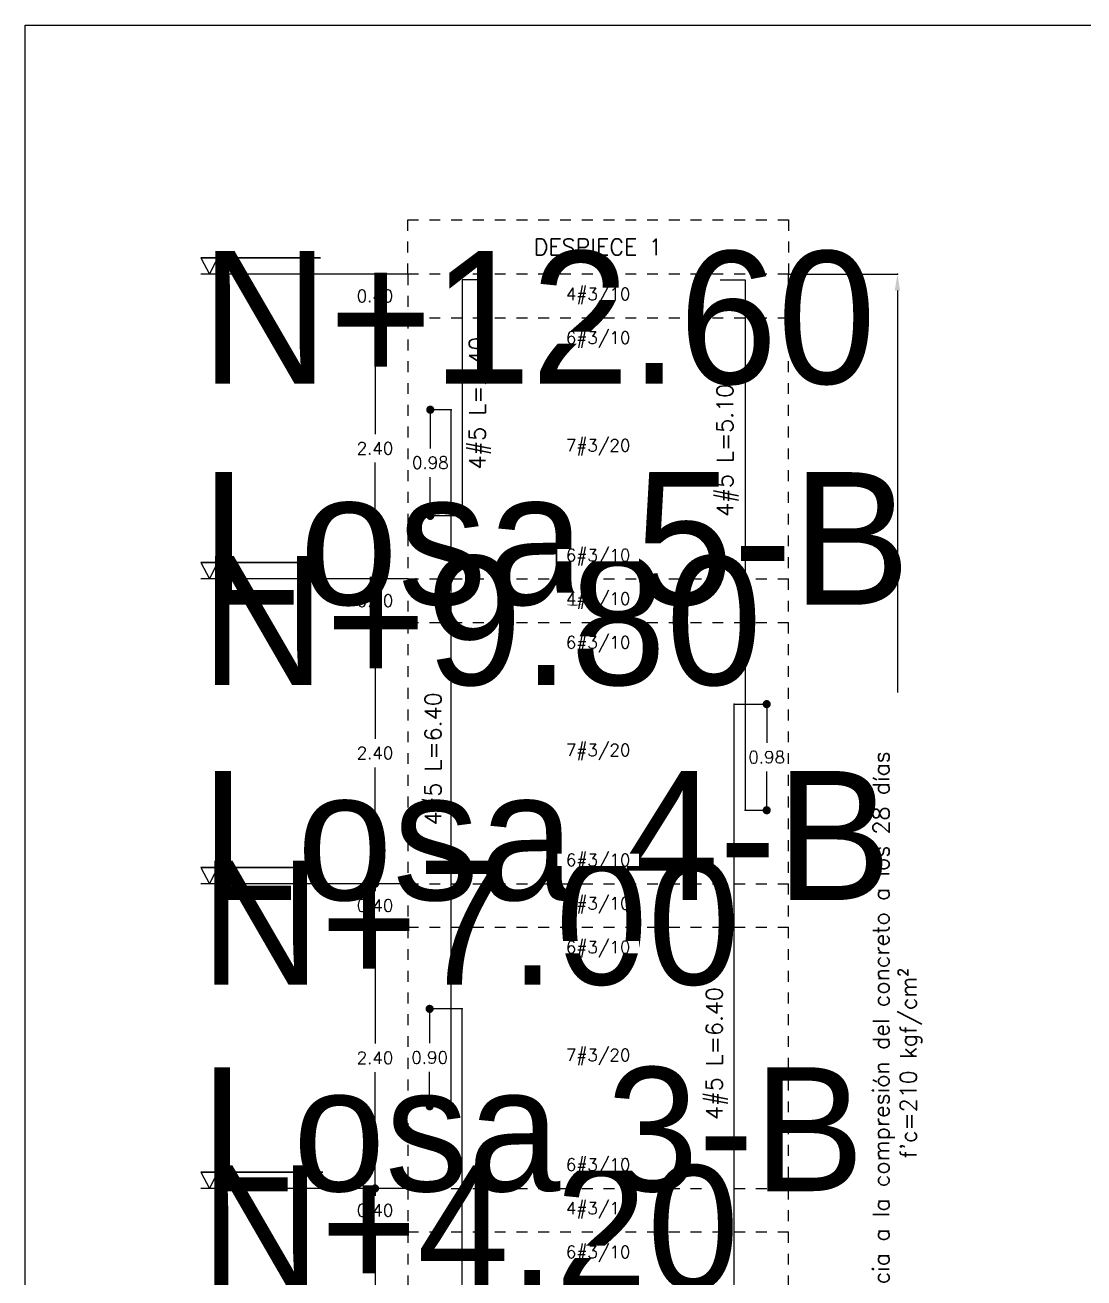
# Model space of a CAD drawing. Header units: millimetres. Extents: x 34 to 103.9, y 11.5 to 37.7.
# Drawn here: x 33.99 to 43.71, y 24.7 to 36.21 of the extents above; entities that cross this region are included whole.
import ezdxf
from ezdxf.enums import TextEntityAlignment as Align

# ---------------------------------------------------------------- set-up
doc = ezdxf.new("R2018")
doc.units = ezdxf.units.MM
doc.header["$LTSCALE"] = 0.01
doc.linetypes.add('DASHED2', pattern=[0.375, 0.25, -0.125])
doc.layers.add('def', color=7, linetype='Continuous', plot=False)
for name, color, linetype in [('FC_BORDE COLUMNA', 6, 'DASHED2'), ('FC_CAJON COLUMNAS', 4, 'Continuous'), ('FC_COTAS', 1, 'Continuous'), ('FC_PROYECCION', 6, 'DASHED2'), ('FC_R-100', 12, 'Continuous'), ('FC_R-60', 11, 'Continuous'), ('FC_R-80', 11, 'Continuous'), ('FC_REFUERZO', 5, 'Continuous')]:
    doc.layers.add(name, color=color, linetype=linetype)
doc.styles.add('FC_TEXT', font='romans.shx', dxfattribs={"height": 0.002})
doc.styles.add('FC_TEXT1', font='romans.shx')
doc.styles.get("Standard").update_dxf_attribs({"font": 'romans.shx'})
doc.dimstyles.new('FC_COTAS', dxfattribs={"dimtxt": 0.0015, "dimasz": 0.001, "dimexe": 0, "dimexo": 0, "dimgap": 0.001, "dimtad": 1, "dimtih": 1, "dimtoh": 1, "dimzin": 0, "dimdsep": 46, "dimtxsty": 'FC_TEXT1', "dimblk": 'DOT', "dimcen": 0.09, "dimclrd": 256, "dimclre": 256, "dimclrt": 256, "dimadec": 0, "dimazin": 0, "dimtfac": 1, "dimtix": 1, "dimtmove": 2, "dimatfit": 3, "dimfxl": 1.002, "dimtolj": 1, "dimtzin": 0, "dimlwd": -1, "dimarcsym": 0})

# ---------------------------------------------------------------- blocks, each defined once
blk = doc.blocks.new('_Dot')
at = {"color": 0, "linetype": 'ByBlock', "lineweight": -2}
blk.add_line((-0.5, 0), (-1, 0), dxfattribs=at)
at = {"color": 0, "linetype": 'ByBlock', "const_width": 0.5}
blk.add_lwpolyline([(-0.25, 0, 1), (0.25, 0, 1)], format="xyb", close=True, dxfattribs=at)
blk = doc.blocks.new('*D38')
at = {"layer": 'def', "color": 0, "ltscale": 0.6, "transparency": 16777216}
for p in [(37.201, 25.12), (37.501, 25.12), (37.501, 22.72)]:
    blk.add_point(p, dxfattribs=at)
at = {"layer": 'FC_COTAS', "lineweight": -2, "ltscale": 0.6, "transparency": 16777216}
for p, q in [((37.501, 25.12), (37.201, 25.12)), ((37.501, 22.72), (37.201, 22.72))]:
    blk.add_line(p, q, dxfattribs=at)
at = {"layer": 'FC_COTAS', "ltscale": 0.6, "transparency": 16777216}
for p, q in [((37.201, 25.045), (37.201, 24.051)), ((37.201, 22.795), (37.201, 23.789))]:
    blk.add_line(p, q, dxfattribs=at)
at = {"layer": 'FC_COTAS', "ltscale": 0.6, "transparency": 16777216, "xscale": 0.075, "yscale": 0.075, "zscale": 0.075}
for p, rotation in [((37.201, 25.12), 90), ((37.201, 22.72), 270)]:
    blk.add_blockref('_Dot', p, dxfattribs=dict(at, rotation=rotation))
at = {"layer": 'FC_COTAS', "ltscale": 0.6, "transparency": 16777216, "insert": (37.201, 23.92), "char_height": 0.1125, "attachment_point": 5, "style": 'FC_TEXT1'}
blk.add_mtext('\\A1;2.40', dxfattribs=at)
blk = doc.blocks.new('*D39')
at = {"layer": 'def', "color": 0, "ltscale": 0.6, "transparency": 16777216}
for p in [(37.201, 33.92), (37.501, 33.92), (37.501, 33.52)]:
    blk.add_point(p, dxfattribs=at)
at = {"layer": 'FC_COTAS', "lineweight": -2, "ltscale": 0.6, "transparency": 16777216}
for p, q in [((37.501, 33.92), (37.201, 33.92)), ((37.501, 33.52), (37.201, 33.52))]:
    blk.add_line(p, q, dxfattribs=at)
at = {"layer": 'FC_COTAS', "ltscale": 0.6, "transparency": 16777216}
for p, q in [((37.201, 33.92), (37.201, 33.851)), ((37.201, 33.52), (37.201, 33.589))]:
    blk.add_line(p, q, dxfattribs=at)
at = {"layer": 'FC_COTAS', "ltscale": 0.6, "transparency": 16777216, "insert": (37.201, 33.72), "char_height": 0.1125, "attachment_point": 5, "style": 'FC_TEXT1'}
blk.add_mtext('\\A1;0.40', dxfattribs=at)
blk = doc.blocks.new('*D221')
at = {"layer": 'def', "color": 0, "ltscale": 0.6, "transparency": 16777216}
for p in [(41.001, 33.92), (42.001, 33.92), (41.001, 19.42)]:
    blk.add_point(p, dxfattribs=at)
at = {"layer": 'FC_COTAS', "lineweight": -2, "ltscale": 0.6, "transparency": 16777216}
for p, q in [((41.001, 33.92), (42.001, 33.92)), ((41.001, 19.42), (42.001, 19.42))]:
    blk.add_line(p, q, dxfattribs=at)
at = {"layer": 'FC_COTAS', "ltscale": 0.6, "transparency": 16777216}
for p, q in [((42.001, 33.77), (42.001, 30.077)), ((42.001, 19.57), (42.001, 23.263))]:
    blk.add_line(p, q, dxfattribs=at)
for points in [[(41.976, 33.77), (42.026, 33.77), (42.001, 33.92)], [(41.976, 19.57), (42.026, 19.57), (42.001, 19.42)]]:
    blk.add_solid(points, dxfattribs=at)
at = {"layer": 'FC_COTAS', "ltscale": 0.6, "transparency": 16777216, "insert": (42.001, 26.67), "char_height": 0.1125, "attachment_point": 5, "rotation": 90, "style": 'FC_TEXT1'}
blk.add_mtext("\\A1;{\\H1.33333x;\\C11;Resistencia a la compresión del concreto a los 28 días\\Pf'c=210 kgf/cm²\\C256; }", dxfattribs=at)
blk = doc.blocks.new('*U27')
at = {"ltscale": 0.9, "const_width": 0.0002}
blk.add_lwpolyline([(-0.01064, 0.002), (-0.02533, 0.002)], dxfattribs=at)
at = {"ltscale": 0.9}
blk.add_lwpolyline([(-0.02429, 0), (-0.02325, 0.002), (-0.02533, 0.002)], close=True, dxfattribs=at)
blk.add_lwpolyline([(0, 0), (-0.02533, 0)], dxfattribs=at)
at = {"layer": 'FC_R-80', "lineweight": 25, "flags": 104}
blk.add_attdef('N+00.00', text='', height=0.002, dxfattribs=at).set_placement((-0.02533, 0.00282), align=Align.BOTTOM_LEFT)
blk = doc.blocks.new('*D49')
at = {"layer": 'def', "color": 0, "ltscale": 1.5, "transparency": 16777216}
for p in [(37.201, 25.52), (37.501, 25.52), (37.501, 25.12)]:
    blk.add_point(p, dxfattribs=at)
at = {"layer": 'FC_COTAS', "lineweight": -2, "ltscale": 1.5, "transparency": 16777216}
for p, q in [((37.501, 25.52), (37.201, 25.52)), ((37.501, 25.12), (37.201, 25.12))]:
    blk.add_line(p, q, dxfattribs=at)
at = {"layer": 'FC_COTAS', "ltscale": 1.5, "transparency": 16777216}
for p, q in [((37.201, 25.52), (37.201, 25.451)), ((37.201, 25.12), (37.201, 25.189))]:
    blk.add_line(p, q, dxfattribs=at)
at = {"layer": 'FC_COTAS', "ltscale": 1.5, "transparency": 16777216, "insert": (37.201, 25.32), "char_height": 0.1125, "attachment_point": 5, "style": 'FC_TEXT1'}
blk.add_mtext('\\A1;0.40', dxfattribs=at)
blk = doc.blocks.new('*D50')
at = {"layer": 'def', "color": 0, "ltscale": 1.5, "transparency": 16777216}
for p in [(37.201, 27.92), (37.501, 27.92), (37.501, 25.52)]:
    blk.add_point(p, dxfattribs=at)
at = {"layer": 'FC_COTAS', "lineweight": -2, "ltscale": 1.5, "transparency": 16777216}
for p, q in [((37.501, 27.92), (37.201, 27.92)), ((37.501, 25.52), (37.201, 25.52))]:
    blk.add_line(p, q, dxfattribs=at)
at = {"layer": 'FC_COTAS', "ltscale": 1.5, "transparency": 16777216}
for p, q in [((37.201, 27.845), (37.201, 26.851)), ((37.201, 25.595), (37.201, 26.589))]:
    blk.add_line(p, q, dxfattribs=at)
at = {"layer": 'FC_COTAS', "ltscale": 1.5, "transparency": 16777216, "xscale": 0.075, "yscale": 0.075, "zscale": 0.075}
for p, rotation in [((37.201, 27.92), 90), ((37.201, 25.52), 270)]:
    blk.add_blockref('_Dot', p, dxfattribs=dict(at, rotation=rotation))
at = {"layer": 'FC_COTAS', "ltscale": 1.5, "transparency": 16777216, "insert": (37.201, 26.72), "char_height": 0.1125, "attachment_point": 5, "style": 'FC_TEXT1'}
blk.add_mtext('\\A1;2.40', dxfattribs=at)
blk = doc.blocks.new('*D42')
at = {"layer": 'def', "color": 0, "ltscale": 1.5, "transparency": 16777216}
for p in [(37.201, 28.32), (37.501, 28.32), (37.501, 27.92)]:
    blk.add_point(p, dxfattribs=at)
at = {"layer": 'FC_COTAS', "lineweight": -2, "ltscale": 1.5, "transparency": 16777216}
for p, q in [((37.501, 28.32), (37.201, 28.32)), ((37.501, 27.92), (37.201, 27.92))]:
    blk.add_line(p, q, dxfattribs=at)
at = {"layer": 'FC_COTAS', "ltscale": 1.5, "transparency": 16777216}
for p, q in [((37.201, 28.32), (37.201, 28.251)), ((37.201, 27.92), (37.201, 27.989))]:
    blk.add_line(p, q, dxfattribs=at)
at = {"layer": 'FC_COTAS', "ltscale": 1.5, "transparency": 16777216, "insert": (37.201, 28.12), "char_height": 0.1125, "attachment_point": 5, "style": 'FC_TEXT1'}
blk.add_mtext('\\A1;0.40', dxfattribs=at)
blk = doc.blocks.new('*D43')
at = {"layer": 'def', "color": 0, "ltscale": 1.5, "transparency": 16777216}
for p in [(37.201, 30.72), (37.501, 30.72), (37.501, 28.32)]:
    blk.add_point(p, dxfattribs=at)
at = {"layer": 'FC_COTAS', "lineweight": -2, "ltscale": 1.5, "transparency": 16777216}
for p, q in [((37.501, 30.72), (37.201, 30.72)), ((37.501, 28.32), (37.201, 28.32))]:
    blk.add_line(p, q, dxfattribs=at)
at = {"layer": 'FC_COTAS', "ltscale": 1.5, "transparency": 16777216}
for p, q in [((37.201, 30.645), (37.201, 29.651)), ((37.201, 28.395), (37.201, 29.389))]:
    blk.add_line(p, q, dxfattribs=at)
at = {"layer": 'FC_COTAS', "ltscale": 1.5, "transparency": 16777216, "xscale": 0.075, "yscale": 0.075, "zscale": 0.075}
for p, rotation in [((37.201, 30.72), 90), ((37.201, 28.32), 270)]:
    blk.add_blockref('_Dot', p, dxfattribs=dict(at, rotation=rotation))
at = {"layer": 'FC_COTAS', "ltscale": 1.5, "transparency": 16777216, "insert": (37.201, 29.52), "char_height": 0.1125, "attachment_point": 5, "style": 'FC_TEXT1'}
blk.add_mtext('\\A1;2.40', dxfattribs=at)
blk = doc.blocks.new('*D44')
at = {"layer": 'def', "color": 0, "ltscale": 1.5, "transparency": 16777216}
for p in [(37.201, 31.12), (37.501, 31.12), (37.501, 30.72)]:
    blk.add_point(p, dxfattribs=at)
at = {"layer": 'FC_COTAS', "lineweight": -2, "ltscale": 1.5, "transparency": 16777216}
for p, q in [((37.501, 31.12), (37.201, 31.12)), ((37.501, 30.72), (37.201, 30.72))]:
    blk.add_line(p, q, dxfattribs=at)
at = {"layer": 'FC_COTAS', "ltscale": 1.5, "transparency": 16777216}
for p, q in [((37.201, 31.12), (37.201, 31.051)), ((37.201, 30.72), (37.201, 30.789))]:
    blk.add_line(p, q, dxfattribs=at)
at = {"layer": 'FC_COTAS', "ltscale": 1.5, "transparency": 16777216, "insert": (37.201, 30.92), "char_height": 0.1125, "attachment_point": 5, "style": 'FC_TEXT1'}
blk.add_mtext('\\A1;0.40', dxfattribs=at)
blk = doc.blocks.new('*D45')
at = {"layer": 'def', "color": 0, "ltscale": 1.5, "transparency": 16777216}
for p in [(37.201, 33.52), (37.501, 33.52), (37.501, 31.12)]:
    blk.add_point(p, dxfattribs=at)
at = {"layer": 'FC_COTAS', "lineweight": -2, "ltscale": 1.5, "transparency": 16777216}
for p, q in [((37.501, 33.52), (37.201, 33.52)), ((37.501, 31.12), (37.201, 31.12))]:
    blk.add_line(p, q, dxfattribs=at)
at = {"layer": 'FC_COTAS', "ltscale": 1.5, "transparency": 16777216}
for p, q in [((37.201, 33.445), (37.201, 32.451)), ((37.201, 31.195), (37.201, 32.189))]:
    blk.add_line(p, q, dxfattribs=at)
at = {"layer": 'FC_COTAS', "ltscale": 1.5, "transparency": 16777216, "xscale": 0.075, "yscale": 0.075, "zscale": 0.075}
for p, rotation in [((37.201, 33.52), 90), ((37.201, 31.12), 270)]:
    blk.add_blockref('_Dot', p, dxfattribs=dict(at, rotation=rotation))
at = {"layer": 'FC_COTAS', "ltscale": 1.5, "transparency": 16777216, "insert": (37.201, 32.32), "char_height": 0.1125, "attachment_point": 5, "style": 'FC_TEXT1'}
blk.add_mtext('\\A1;2.40', dxfattribs=at)
blk = doc.blocks.new('*U26')
at = {"ltscale": 0.9, "const_width": 0.0002}
blk.add_lwpolyline([(-0.01049, 0.002), (-0.02533, 0.002)], dxfattribs=at)
at = {"ltscale": 0.9}
blk.add_lwpolyline([(-0.02429, 0), (-0.02325, 0.002), (-0.02533, 0.002)], close=True, dxfattribs=at)
blk.add_lwpolyline([(0, 0), (-0.02533, 0)], dxfattribs=at)
at = {"layer": 'FC_R-80', "lineweight": 25, "flags": 104}
blk.add_attdef('N+00.00', text='', height=0.002, dxfattribs=at).set_placement((-0.02533, 0.00282), align=Align.BOTTOM_LEFT)
blk = doc.blocks.new('*U25')
at = {"ltscale": 0.9, "const_width": 0.0002}
blk.add_lwpolyline([(-0.01058, 0.002), (-0.02533, 0.002)], dxfattribs=at)
at = {"ltscale": 0.9}
blk.add_lwpolyline([(-0.02429, 0), (-0.02325, 0.002), (-0.02533, 0.002)], close=True, dxfattribs=at)
blk.add_lwpolyline([(0, 0), (-0.02533, 0)], dxfattribs=at)
at = {"layer": 'FC_R-80', "lineweight": 25, "flags": 104}
blk.add_attdef('N+00.00', text='', height=0.002, dxfattribs=at).set_placement((-0.02533, 0.00282), align=Align.BOTTOM_LEFT)
blk = doc.blocks.new('*U24')
at = {"ltscale": 0.9, "const_width": 0.0002}
blk.add_lwpolyline([(-0.01037, 0.002), (-0.02533, 0.002)], dxfattribs=at)
at = {"ltscale": 0.9}
blk.add_lwpolyline([(-0.02429, 0), (-0.02325, 0.002), (-0.02533, 0.002)], close=True, dxfattribs=at)
blk.add_lwpolyline([(0, 0), (-0.02533, 0)], dxfattribs=at)
at = {"layer": 'FC_R-80', "lineweight": 25, "flags": 104}
blk.add_attdef('N+00.00', text='', height=0.002, dxfattribs=at).set_placement((-0.02533, 0.00282), align=Align.BOTTOM_LEFT)
blk = doc.blocks.new('*D46')
at = {"layer": 'def', "color": 0, "ltscale": 0.6, "transparency": 16777216}
for p in [(38.001, 27.17), (37.703, 26.275), (37.901, 26.275)]:
    blk.add_point(p, dxfattribs=at)
at = {"layer": 'FC_COTAS', "lineweight": -2, "ltscale": 0.6, "transparency": 16777216}
for p, q in [((38.001, 27.17), (37.703, 27.17)), ((37.901, 26.275), (37.703, 26.275))]:
    blk.add_line(p, q, dxfattribs=at)
at = {"layer": 'FC_COTAS', "ltscale": 0.6, "transparency": 16777216}
for p, q in [((37.703, 27.095), (37.703, 26.854)), ((37.703, 26.35), (37.703, 26.591))]:
    blk.add_line(p, q, dxfattribs=at)
at = {"layer": 'FC_COTAS', "ltscale": 0.6, "transparency": 16777216, "xscale": 0.075, "yscale": 0.075, "zscale": 0.075}
for p, rotation in [((37.703, 27.17), 90), ((37.703, 26.275), 270)]:
    blk.add_blockref('_Dot', p, dxfattribs=dict(at, rotation=rotation))
at = {"layer": 'FC_COTAS', "ltscale": 0.6, "transparency": 16777216, "insert": (37.703, 26.723), "char_height": 0.1125, "attachment_point": 5, "style": 'FC_TEXT1'}
blk.add_mtext('\\A1;0.90', dxfattribs=at)
blk = doc.blocks.new('*D47')
at = {"layer": 'def', "color": 0, "ltscale": 0.6, "transparency": 16777216}
for p in [(37.901, 32.675), (37.709, 31.7), (38.001, 31.7)]:
    blk.add_point(p, dxfattribs=at)
at = {"layer": 'FC_COTAS', "lineweight": -2, "ltscale": 0.6, "transparency": 16777216}
for p, q in [((37.901, 32.675), (37.709, 32.675)), ((38.001, 31.7), (37.709, 31.7))]:
    blk.add_line(p, q, dxfattribs=at)
at = {"layer": 'FC_COTAS', "ltscale": 0.6, "transparency": 16777216}
for p, q in [((37.709, 32.6), (37.709, 32.319)), ((37.709, 31.775), (37.709, 32.056))]:
    blk.add_line(p, q, dxfattribs=at)
at = {"layer": 'FC_COTAS', "ltscale": 0.6, "transparency": 16777216, "xscale": 0.075, "yscale": 0.075, "zscale": 0.075}
for p, rotation in [((37.709, 32.675), 90), ((37.709, 31.7), 270)]:
    blk.add_blockref('_Dot', p, dxfattribs=dict(at, rotation=rotation))
at = {"layer": 'FC_COTAS', "ltscale": 0.6, "transparency": 16777216, "insert": (37.709, 32.188), "char_height": 0.1125, "attachment_point": 5, "style": 'FC_TEXT1'}
blk.add_mtext('\\A1;0.98', dxfattribs=at)
blk = doc.blocks.new('*D53')
at = {"layer": 'def', "color": 0, "ltscale": 0.6, "transparency": 16777216}
for p in [(40.501, 29.97), (40.601, 28.995), (40.8, 28.995)]:
    blk.add_point(p, dxfattribs=at)
at = {"layer": 'FC_COTAS', "lineweight": -2, "ltscale": 0.6, "transparency": 16777216}
for p, q in [((40.501, 29.97), (40.8, 29.97)), ((40.601, 28.995), (40.8, 28.995))]:
    blk.add_line(p, q, dxfattribs=at)
at = {"layer": 'FC_COTAS', "ltscale": 0.6, "transparency": 16777216}
for p, q in [((40.8, 29.895), (40.8, 29.614)), ((40.8, 29.07), (40.8, 29.351))]:
    blk.add_line(p, q, dxfattribs=at)
at = {"layer": 'FC_COTAS', "ltscale": 0.6, "transparency": 16777216, "xscale": 0.075, "yscale": 0.075, "zscale": 0.075}
for p, rotation in [((40.8, 29.97), 90), ((40.8, 28.995), 270)]:
    blk.add_blockref('_Dot', p, dxfattribs=dict(at, rotation=rotation))
at = {"layer": 'FC_COTAS', "ltscale": 0.6, "transparency": 16777216, "insert": (40.8, 29.483), "char_height": 0.1125, "attachment_point": 5, "style": 'FC_TEXT1'}
blk.add_mtext('\\A1;0.98', dxfattribs=at)

msp = doc.modelspace()

# ---------------------------------------------------------------- linework, layer by layer
at = {"layer": 'FC_BORDE COLUMNA', "ltscale": 0.6}
msp.add_lwpolyline([(37.501, 19.42), (41.001, 19.42), (41.001, 33.92), (37.501, 33.92)], close=True, dxfattribs=at)
at = {"layer": 'FC_PROYECCION', "ltscale": 0.6}
msp.add_lwpolyline([(37.501, 33.92), (37.501, 34.42), (41.001, 34.42), (41.001, 33.92)], close=True, dxfattribs=at)
for points in [[(37.501, 33.52), (41.001, 33.52)], [(37.501, 31.12), (41.001, 31.12)], [(37.501, 30.72), (41.001, 30.72)], [(37.501, 28.32), (41.001, 28.32)], [(37.501, 27.92), (41.001, 27.92)], [(37.501, 25.52), (41.001, 25.52)], [(37.501, 25.12), (41.001, 25.12)]]:
    msp.add_lwpolyline(points, dxfattribs=at)
at = {"layer": 'FC_REFUERZO', "ltscale": 0.6}
for points in [[(38.231, 33.87), (38.001, 33.87), (38.001, 31.695)], [(40.371, 33.87), (40.601, 33.87), (40.601, 28.995)], [(37.901, 26.275), (37.901, 32.675), (37.901, 32.675)], [(40.501, 23.57), (40.501, 29.97), (40.501, 29.97)], [(38.001, 20.77), (38.001, 27.17), (38.001, 27.17)]]:
    msp.add_lwpolyline(points, dxfattribs=at)

# ---------------------------------------------------------------- block references
at = {"layer": 'FC_COTAS'}
ref = msp.add_blockref('*U27', (37.501, 33.92), dxfattribs=dict(at, xscale=75, yscale=75, zscale=75))
lines = msp.add_mtext('N+12.60\\PLosa 5-B', dxfattribs={"layer": 'FC_R-80', "lineweight": 25, "insert": (35.601, 34.132), "char_height": 1.218, "attachment_point": 1})
ref.add_attrib('N+00.00', '', (35.601, 34.132), dxfattribs={"flags": 104}).embed_mtext(lines)

# ---------------------------------------------------------------- texts
at = {"layer": 'FC_R-100', "ltscale": 0.6, "insert": (39.251, 34.17), "char_height": 0.15, "width": 1.54239, "attachment_point": 5, "style": 'FC_TEXT'}
msp.add_mtext('DESPIECE 1', dxfattribs=at)
at = {"layer": 'FC_R-80', "char_height": 0.15, "attachment_point": 5, "rotation": 90, "style": 'FC_TEXT'}
for s, insert, width in [('4#5 L=2.40', (38.166, 32.736), 1.4281), ('4#5 L=5.10', (40.441, 32.302), 1.4281), ('4#5 L=6.40', (37.76, 29.467), 1.5789), ('4#5 L=6.40', (40.343, 26.759), 1.5789)]:
    msp.add_mtext(s, dxfattribs=dict(at, insert=insert, width=width))

# ---------------------------------------------------------------- dimensions: what is measured, and where the dimension line sits
at = {"layer": 'FC_COTAS', "ltscale": 0.6}
for base, p1, p2, picture, middle in [((37.201, 33.92), (37.501, 33.52), (37.501, 33.92), '*D39', (37.201, 33.72)), ((37.709267855, 31.700077074), (37.901470855, 32.675077074), (38.001470855, 31.700077074), '*D47', (37.709267855, 32.187577074)), ((40.799879254, 28.995071266), (40.501470855, 29.970071266), (40.601470855, 28.995071266), '*D53', (40.799879254, 29.482571266)), ((37.703062455, 26.275071266), (38.001470855, 27.170071266), (37.901470855, 26.275071266), '*D46', (37.703062455, 26.722571266)), ((37.201, 25.12), (37.501, 22.72), (37.501, 25.12), '*D38', (37.201, 23.92))]:
    dim = msp.add_linear_dim(base=base, p1=p1, p2=p2, angle=90, dimstyle='FC_COTAS', override={"dimscale": 0, "dimtix": 1, "dimtofl": 1, "dimtmove": 2, "dimatfit": 3}, dxfattribs=at)
    dim.commit()
    dim.dimension.update_dxf_attribs({"geometry": picture, "text_midpoint": middle})
dim = msp.add_linear_dim(base=(42.001, 33.92), p1=(41.001, 19.42), p2=(41.001, 33.92), angle=90, text="{\\H1.33333x;\\C11;Resistencia a la compresión del concreto a los 28 días\\Pf'c=210 kgf/cm²\\C256; }", dimstyle='FC_COTAS', override={"dimscale": 0, "dimasz": 0.002, "dimsah": 1, "dimtix": 1, "dimtofl": 1, "dimtmove": 2, "dimatfit": 3}, dxfattribs=at)
dim.commit()
dim.dimension.update_dxf_attribs({"geometry": '*D221', "text_midpoint": (42.001, 26.67), "text_rotation": 90})
at = {"layer": 'FC_COTAS', "ltscale": 1.5}
for base, p1, p2, picture, middle in [((37.201, 33.52), (37.501, 31.12), (37.501, 33.52), '*D45', (37.201, 32.32)), ((37.201, 31.12), (37.501, 30.72), (37.501, 31.12), '*D44', (37.201, 30.92)), ((37.201, 30.72), (37.501, 28.32), (37.501, 30.72), '*D43', (37.201, 29.52)), ((37.201, 28.32), (37.501, 27.92), (37.501, 28.32), '*D42', (37.201, 28.12)), ((37.201, 27.92), (37.501, 25.52), (37.501, 27.92), '*D50', (37.201, 26.72)), ((37.201, 25.52), (37.501, 25.12), (37.501, 25.52), '*D49', (37.201, 25.32))]:
    dim = msp.add_linear_dim(base=base, p1=p1, p2=p2, angle=90, dimstyle='FC_COTAS', override={"dimscale": 0, "dimtix": 1, "dimtofl": 1, "dimtmove": 2, "dimatfit": 3}, dxfattribs=at)
    dim.commit()
    dim.dimension.update_dxf_attribs({"geometry": picture, "text_midpoint": middle})

# ---------------------------------------------------------------- next in the draw order: texts
at = {"layer": 'FC_R-60', "char_height": 0.1125, "width": 0.75112, "attachment_point": 5, "style": 'FC_TEXT', "bg_fill": 3, "box_fill_scale": 1, "bg_fill_color": 256, "bg_fill_transparency": 0}
for s, insert in [('4#3/10', (39.251, 33.72)), ('6#3/10', (39.251, 33.318)), ('7#3/20', (39.251, 32.329)), ('4#3/10', (39.251, 30.92)), ('4#3/10', (39.251, 28.12)), ('4#3/10', (39.251, 25.32))]:
    msp.add_mtext(s, dxfattribs=dict(at, insert=insert))

# ---------------------------------------------------------------- next in the draw order: block references
at = {"layer": 'FC_COTAS'}
ref = msp.add_blockref('*U26', (37.501, 31.12), dxfattribs=dict(at, xscale=75, yscale=75, zscale=75))
lines = msp.add_mtext('N+9.80\\PLosa 4-B', dxfattribs={"layer": 'FC_R-80', "lineweight": 25, "insert": (35.601, 31.332), "char_height": 1.1854, "attachment_point": 1})
ref.add_attrib('N+00.00', '', (35.601, 31.332), dxfattribs={"flags": 104}).embed_mtext(lines)
ref = msp.add_blockref('*U25', (37.501, 28.32), dxfattribs=dict(at, xscale=75, yscale=75, zscale=75))
lines = msp.add_mtext('N+7.00\\PLosa 3-B', dxfattribs={"layer": 'FC_R-80', "lineweight": 25, "insert": (35.601, 28.532), "char_height": 1.1387, "attachment_point": 1})
ref.add_attrib('N+00.00', '', (35.601, 28.532), dxfattribs={"flags": 104}).embed_mtext(lines)
ref = msp.add_blockref('*U24', (37.501, 25.52), dxfattribs=dict(at, xscale=75, yscale=75, zscale=75))
lines = msp.add_mtext('N+4.20\\PLosa 2-B', dxfattribs={"layer": 'FC_R-80', "lineweight": 25, "insert": (35.601, 25.732), "char_height": 1.1373, "attachment_point": 1})
ref.add_attrib('N+00.00', '', (35.601, 25.732), dxfattribs={"flags": 104}).embed_mtext(lines)

# ---------------------------------------------------------------- next in the draw order: texts
at = {"layer": 'FC_R-60', "char_height": 0.1125, "width": 0.75112, "attachment_point": 5, "style": 'FC_TEXT', "bg_fill": 3, "box_fill_scale": 1, "bg_fill_color": 256, "bg_fill_transparency": 0}
for s, insert in [('6#3/10', (39.251, 31.32)), ('6#3/10', (39.251, 30.518)), ('7#3/20', (39.251, 29.529)), ('6#3/10', (39.251, 28.52)), ('6#3/10', (39.251, 27.718)), ('7#3/20', (39.251, 26.728)), ('6#3/10', (39.251, 25.72)), ('6#3/10', (39.251, 24.918))]:
    msp.add_mtext(s, dxfattribs=dict(at, insert=insert))

# ---------------------------------------------------------------- next in the draw order: linework, layer by layer
at = {"layer": 'FC_CAJON COLUMNAS', "ltscale": 0.6}
msp.add_lwpolyline([(33.985, 36.209), (72.339, 36.209), (72.339, 13.272), (33.985, 13.272)], close=True, dxfattribs=at)

doc.saveas('drawing.dxf')
